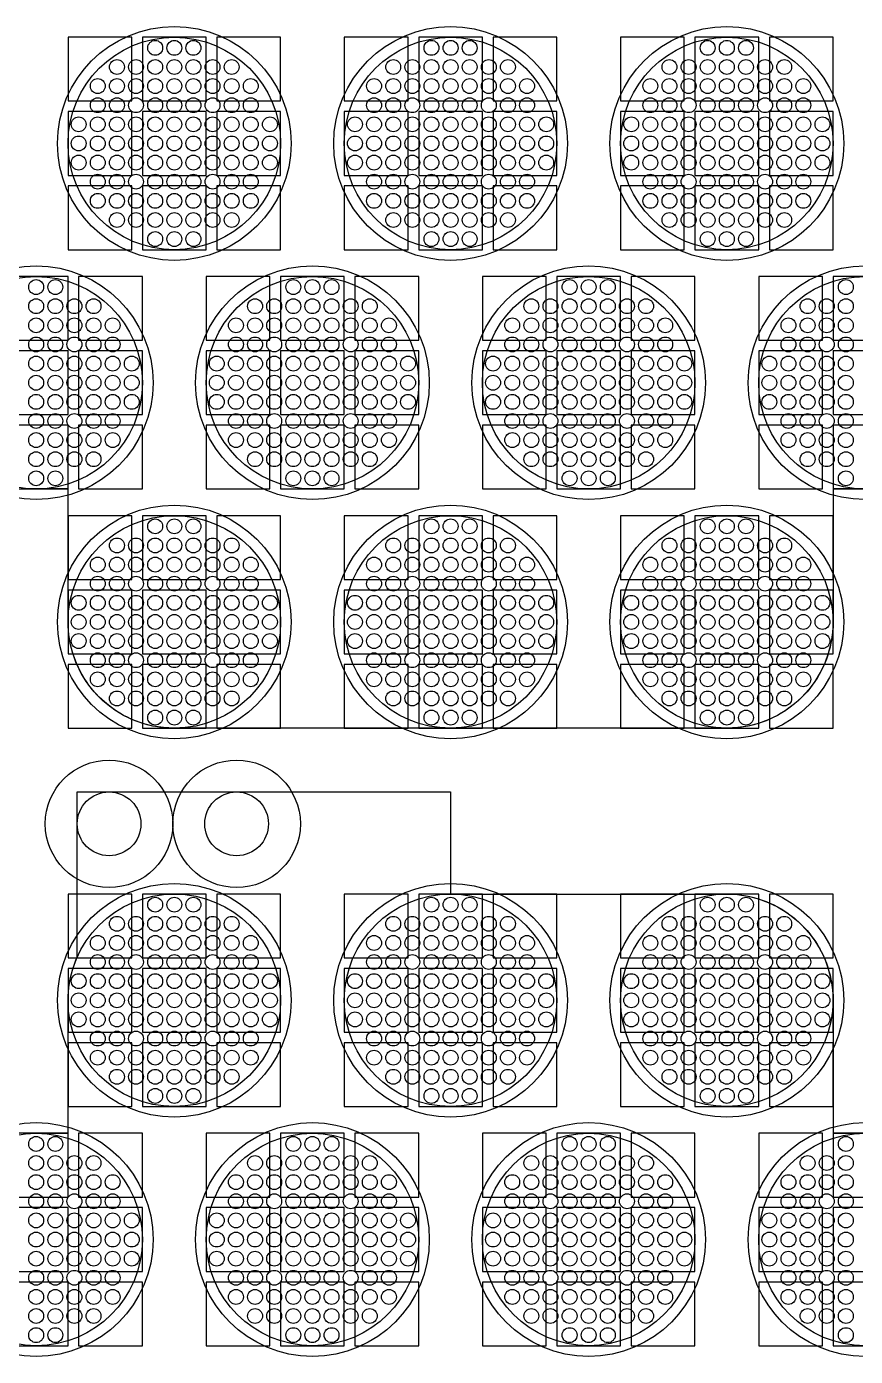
# Model space of a CAD drawing. Extents: x -49 to 54, y -38 to 38.
# Drawn here: x 6.17 to 10.07, y 24.14 to 30.4 of the extents above; entities that cross this region are included whole.
import ezdxf

# ---------------------------------------------------------------- set-up
doc = ezdxf.new("R2010")
doc.units = 0
for name, color, linetype in [('ADHESIVE_VIA_OPENINGS', 30, 'CONTINUOUS'), ('BACK_LAYER', 5, 'CONTINUOUS'), ('COND_LAYER_LOWER_ELECTRODE', 6, 'CONTINUOUS'), ('CONDUCTIVE_LAYER_BACK_LAYER', 2, 'CONTINUOUS'), ('EMITTER', 3, 'CONTINUOUS'), ('LOWER_ELECTRODE', 1, 'CONTINUOUS'), ('SUBSTRATE_VIA', 4, 'CONTINUOUS')]:
    doc.layers.add(name, color=color, linetype=linetype)

msp = doc.modelspace()

# ---------------------------------------------------------------- linework, layer by layer
at = {"layer": 'ADHESIVE_VIA_OPENINGS'}
for centre in [(6.5559, 26.6459), (7.1559, 26.6459)]:
    msp.add_circle(centre, 0.3, dxfattribs=at)
at = {"layer": 'BACK_LAYER'}
for points in [[(6.3628, 30.0477), (6.6628, 30.0477), (6.6628, 30.3477), (6.3628, 30.3477)], [(6.7128, 30.0477), (7.0128, 30.0477), (7.0128, 30.3477), (6.7128, 30.3477)], [(7.0628, 30.0477), (7.3628, 30.0477), (7.3628, 30.3477), (7.0628, 30.3477)], [(7.6628, 30.0477), (7.9628, 30.0477), (7.9628, 30.3477), (7.6628, 30.3477)], [(8.0128, 30.0477), (8.3128, 30.0477), (8.3128, 30.3477), (8.0128, 30.3477)], [(8.3628, 30.0477), (8.6628, 30.0477), (8.6628, 30.3477), (8.3628, 30.3477)], [(8.9628, 30.0477), (9.2628, 30.0477), (9.2628, 30.3477), (8.9628, 30.3477)], [(9.3128, 30.0477), (9.6128, 30.0477), (9.6128, 30.3477), (9.3128, 30.3477)], [(9.6628, 30.0477), (9.9628, 30.0477), (9.9628, 30.3477), (9.6628, 30.3477)], [(6.3628, 29.6977), (6.6628, 29.6977), (6.6628, 29.9977), (6.3628, 29.9977)], [(6.7128, 29.6977), (7.0128, 29.6977), (7.0128, 29.9977), (6.7128, 29.9977)], [(7.0628, 29.6977), (7.3628, 29.6977), (7.3628, 29.9977), (7.0628, 29.9977)], [(7.6628, 29.6977), (7.9628, 29.6977), (7.9628, 29.9977), (7.6628, 29.9977)], [(8.0128, 29.6977), (8.3128, 29.6977), (8.3128, 29.9977), (8.0128, 29.9977)], [(8.3628, 29.6977), (8.6628, 29.6977), (8.6628, 29.9977), (8.3628, 29.9977)], [(8.9628, 29.6977), (9.2628, 29.6977), (9.2628, 29.9977), (8.9628, 29.9977)], [(9.3128, 29.6977), (9.6128, 29.6977), (9.6128, 29.9977), (9.3128, 29.9977)], [(9.6628, 29.6977), (9.9628, 29.6977), (9.9628, 29.9977), (9.6628, 29.9977)], [(6.3628, 29.3477), (6.6628, 29.3477), (6.6628, 29.6477), (6.3628, 29.6477)], [(6.7128, 29.3477), (7.0128, 29.3477), (7.0128, 29.6477), (6.7128, 29.6477)], [(7.0628, 29.3477), (7.3628, 29.3477), (7.3628, 29.6477), (7.0628, 29.6477)], [(7.6628, 29.3477), (7.9628, 29.3477), (7.9628, 29.6477), (7.6628, 29.6477)], [(8.0128, 29.3477), (8.3128, 29.3477), (8.3128, 29.6477), (8.0128, 29.6477)], [(8.3628, 29.3477), (8.6628, 29.3477), (8.6628, 29.6477), (8.3628, 29.6477)], [(8.9628, 29.3477), (9.2628, 29.3477), (9.2628, 29.6477), (8.9628, 29.6477)], [(9.3128, 29.3477), (9.6128, 29.3477), (9.6128, 29.6477), (9.3128, 29.6477)], [(9.6628, 29.3477), (9.9628, 29.3477), (9.9628, 29.6477), (9.6628, 29.6477)], [(6.0628, 28.9218), (6.3628, 28.9218), (6.3628, 29.2218), (6.0628, 29.2218)], [(6.4128, 28.9218), (6.7128, 28.9218), (6.7128, 29.2218), (6.4128, 29.2218)], [(7.0128, 28.9218), (7.3128, 28.9218), (7.3128, 29.2218), (7.0128, 29.2218)], [(7.3628, 28.9218), (7.6628, 28.9218), (7.6628, 29.2218), (7.3628, 29.2218)], [(7.7128, 28.9218), (8.0128, 28.9218), (8.0128, 29.2218), (7.7128, 29.2218)], [(8.3128, 28.9218), (8.6128, 28.9218), (8.6128, 29.2218), (8.3128, 29.2218)], [(8.6628, 28.9218), (8.9628, 28.9218), (8.9628, 29.2218), (8.6628, 29.2218)], [(9.0128, 28.9218), (9.3128, 28.9218), (9.3128, 29.2218), (9.0128, 29.2218)], [(9.6128, 28.9218), (9.9128, 28.9218), (9.9128, 29.2218), (9.6128, 29.2218)], [(9.9628, 28.9218), (10.2628, 28.9218), (10.2628, 29.2218), (9.9628, 29.2218)], [(6.0628, 28.5718), (6.3628, 28.5718), (6.3628, 28.8718), (6.0628, 28.8718)], [(6.4128, 28.5718), (6.7128, 28.5718), (6.7128, 28.8718), (6.4128, 28.8718)], [(7.0128, 28.5718), (7.3128, 28.5718), (7.3128, 28.8718), (7.0128, 28.8718)], [(7.3628, 28.5718), (7.6628, 28.5718), (7.6628, 28.8718), (7.3628, 28.8718)], [(7.7128, 28.5718), (8.0128, 28.5718), (8.0128, 28.8718), (7.7128, 28.8718)], [(8.3128, 28.5718), (8.6128, 28.5718), (8.6128, 28.8718), (8.3128, 28.8718)], [(8.6628, 28.5718), (8.9628, 28.5718), (8.9628, 28.8718), (8.6628, 28.8718)], [(9.0128, 28.5718), (9.3128, 28.5718), (9.3128, 28.8718), (9.0128, 28.8718)], [(9.6128, 28.5718), (9.9128, 28.5718), (9.9128, 28.8718), (9.6128, 28.8718)], [(9.9628, 28.5718), (10.2628, 28.5718), (10.2628, 28.8718), (9.9628, 28.8718)], [(6.0628, 28.2218), (6.3628, 28.2218), (6.3628, 28.5218), (6.0628, 28.5218)], [(6.4128, 28.2218), (6.7128, 28.2218), (6.7128, 28.5218), (6.4128, 28.5218)], [(7.0128, 28.2218), (7.3128, 28.2218), (7.3128, 28.5218), (7.0128, 28.5218)], [(7.3628, 28.2218), (7.6628, 28.2218), (7.6628, 28.5218), (7.3628, 28.5218)], [(7.7128, 28.2218), (8.0128, 28.2218), (8.0128, 28.5218), (7.7128, 28.5218)], [(8.3128, 28.2218), (8.6128, 28.2218), (8.6128, 28.5218), (8.3128, 28.5218)], [(8.6628, 28.2218), (8.9628, 28.2218), (8.9628, 28.5218), (8.6628, 28.5218)], [(9.0128, 28.2218), (9.3128, 28.2218), (9.3128, 28.5218), (9.0128, 28.5218)], [(9.6128, 28.2218), (9.9128, 28.2218), (9.9128, 28.5218), (9.6128, 28.5218)], [(9.9628, 28.2218), (10.2628, 28.2218), (10.2628, 28.5218), (9.9628, 28.5218)], [(6.3628, 27.796), (6.6628, 27.796), (6.6628, 28.096), (6.3628, 28.096)], [(6.7128, 27.796), (7.0128, 27.796), (7.0128, 28.096), (6.7128, 28.096)], [(7.0628, 27.796), (7.3628, 27.796), (7.3628, 28.096), (7.0628, 28.096)], [(7.6628, 27.796), (7.9628, 27.796), (7.9628, 28.096), (7.6628, 28.096)], [(8.0128, 27.796), (8.3128, 27.796), (8.3128, 28.096), (8.0128, 28.096)], [(8.3628, 27.796), (8.6628, 27.796), (8.6628, 28.096), (8.3628, 28.096)], [(8.9628, 27.796), (9.2628, 27.796), (9.2628, 28.096), (8.9628, 28.096)], [(9.3128, 27.796), (9.6128, 27.796), (9.6128, 28.096), (9.3128, 28.096)], [(9.6628, 27.796), (9.9628, 27.796), (9.9628, 28.096), (9.6628, 28.096)], [(6.3628, 27.446), (6.6628, 27.446), (6.6628, 27.746), (6.3628, 27.746)], [(6.7128, 27.446), (7.0128, 27.446), (7.0128, 27.746), (6.7128, 27.746)], [(7.0628, 27.446), (7.3628, 27.446), (7.3628, 27.746), (7.0628, 27.746)], [(7.6628, 27.446), (7.9628, 27.446), (7.9628, 27.746), (7.6628, 27.746)], [(8.0128, 27.446), (8.3128, 27.446), (8.3128, 27.746), (8.0128, 27.746)], [(8.3628, 27.446), (8.6628, 27.446), (8.6628, 27.746), (8.3628, 27.746)], [(8.9628, 27.446), (9.2628, 27.446), (9.2628, 27.746), (8.9628, 27.746)], [(9.3128, 27.446), (9.6128, 27.446), (9.6128, 27.746), (9.3128, 27.746)], [(9.6628, 27.446), (9.9628, 27.446), (9.9628, 27.746), (9.6628, 27.746)], [(6.3628, 27.096), (6.6628, 27.096), (6.6628, 27.396), (6.3628, 27.396)], [(6.7128, 27.096), (7.0128, 27.096), (7.0128, 27.396), (6.7128, 27.396)], [(7.0628, 27.096), (7.3628, 27.096), (7.3628, 27.396), (7.0628, 27.396)], [(7.6628, 27.096), (7.9628, 27.096), (7.9628, 27.396), (7.6628, 27.396)], [(8.0128, 27.096), (8.3128, 27.096), (8.3128, 27.396), (8.0128, 27.396)], [(8.3628, 27.096), (8.6628, 27.096), (8.6628, 27.396), (8.3628, 27.396)], [(8.9628, 27.096), (9.2628, 27.096), (9.2628, 27.396), (8.9628, 27.396)], [(9.3128, 27.096), (9.6128, 27.096), (9.6128, 27.396), (9.3128, 27.396)], [(9.6628, 27.096), (9.9628, 27.096), (9.9628, 27.396), (9.6628, 27.396)], [(6.3628, 26.0156), (6.6628, 26.0156), (6.6628, 26.3156), (6.3628, 26.3156)], [(6.7128, 26.0156), (7.0128, 26.0156), (7.0128, 26.3156), (6.7128, 26.3156)], [(7.0628, 26.0156), (7.3628, 26.0156), (7.3628, 26.3156), (7.0628, 26.3156)], [(7.6628, 26.0156), (7.9628, 26.0156), (7.9628, 26.3156), (7.6628, 26.3156)], [(8.0128, 26.0156), (8.3128, 26.0156), (8.3128, 26.3156), (8.0128, 26.3156)], [(8.3628, 26.0156), (8.6628, 26.0156), (8.6628, 26.3156), (8.3628, 26.3156)], [(8.9628, 26.0156), (9.2628, 26.0156), (9.2628, 26.3156), (8.9628, 26.3156)], [(9.3128, 26.0156), (9.6128, 26.0156), (9.6128, 26.3156), (9.3128, 26.3156)], [(9.6628, 26.0156), (9.9628, 26.0156), (9.9628, 26.3156), (9.6628, 26.3156)], [(6.3628, 25.6656), (6.6628, 25.6656), (6.6628, 25.9656), (6.3628, 25.9656)], [(6.7128, 25.6656), (7.0128, 25.6656), (7.0128, 25.9656), (6.7128, 25.9656)], [(7.0628, 25.6656), (7.3628, 25.6656), (7.3628, 25.9656), (7.0628, 25.9656)], [(7.6628, 25.6656), (7.9628, 25.6656), (7.9628, 25.9656), (7.6628, 25.9656)], [(8.0128, 25.6656), (8.3128, 25.6656), (8.3128, 25.9656), (8.0128, 25.9656)], [(8.3628, 25.6656), (8.6628, 25.6656), (8.6628, 25.9656), (8.3628, 25.9656)], [(8.9628, 25.6656), (9.2628, 25.6656), (9.2628, 25.9656), (8.9628, 25.9656)], [(9.3128, 25.6656), (9.6128, 25.6656), (9.6128, 25.9656), (9.3128, 25.9656)], [(9.6628, 25.6656), (9.9628, 25.6656), (9.9628, 25.9656), (9.6628, 25.9656)], [(6.3628, 25.3156), (6.6628, 25.3156), (6.6628, 25.6156), (6.3628, 25.6156)], [(6.7128, 25.3156), (7.0128, 25.3156), (7.0128, 25.6156), (6.7128, 25.6156)], [(7.0628, 25.3156), (7.3628, 25.3156), (7.3628, 25.6156), (7.0628, 25.6156)], [(7.6628, 25.3156), (7.9628, 25.3156), (7.9628, 25.6156), (7.6628, 25.6156)], [(8.0128, 25.3156), (8.3128, 25.3156), (8.3128, 25.6156), (8.0128, 25.6156)], [(8.3628, 25.3156), (8.6628, 25.3156), (8.6628, 25.6156), (8.3628, 25.6156)], [(8.9628, 25.3156), (9.2628, 25.3156), (9.2628, 25.6156), (8.9628, 25.6156)], [(9.3128, 25.3156), (9.6128, 25.3156), (9.6128, 25.6156), (9.3128, 25.6156)], [(9.6628, 25.3156), (9.9628, 25.3156), (9.9628, 25.6156), (9.6628, 25.6156)], [(6.0628, 24.8898), (6.3628, 24.8898), (6.3628, 25.1898), (6.0628, 25.1898)], [(6.4128, 24.8898), (6.7128, 24.8898), (6.7128, 25.1898), (6.4128, 25.1898)], [(7.0128, 24.8898), (7.3128, 24.8898), (7.3128, 25.1898), (7.0128, 25.1898)], [(7.3628, 24.8898), (7.6628, 24.8898), (7.6628, 25.1898), (7.3628, 25.1898)], [(7.7128, 24.8898), (8.0128, 24.8898), (8.0128, 25.1898), (7.7128, 25.1898)], [(8.3128, 24.8898), (8.6128, 24.8898), (8.6128, 25.1898), (8.3128, 25.1898)], [(8.6628, 24.8898), (8.9628, 24.8898), (8.9628, 25.1898), (8.6628, 25.1898)], [(9.0128, 24.8898), (9.3128, 24.8898), (9.3128, 25.1898), (9.0128, 25.1898)], [(9.6128, 24.8898), (9.9128, 24.8898), (9.9128, 25.1898), (9.6128, 25.1898)], [(9.9628, 24.8898), (10.2628, 24.8898), (10.2628, 25.1898), (9.9628, 25.1898)], [(6.0628, 24.5398), (6.3628, 24.5398), (6.3628, 24.8398), (6.0628, 24.8398)], [(6.4128, 24.5398), (6.7128, 24.5398), (6.7128, 24.8398), (6.4128, 24.8398)], [(7.0128, 24.5398), (7.3128, 24.5398), (7.3128, 24.8398), (7.0128, 24.8398)], [(7.3628, 24.5398), (7.6628, 24.5398), (7.6628, 24.8398), (7.3628, 24.8398)], [(7.7128, 24.5398), (8.0128, 24.5398), (8.0128, 24.8398), (7.7128, 24.8398)], [(8.3128, 24.5398), (8.6128, 24.5398), (8.6128, 24.8398), (8.3128, 24.8398)], [(8.6628, 24.5398), (8.9628, 24.5398), (8.9628, 24.8398), (8.6628, 24.8398)], [(9.0128, 24.5398), (9.3128, 24.5398), (9.3128, 24.8398), (9.0128, 24.8398)], [(9.6128, 24.5398), (9.9128, 24.5398), (9.9128, 24.8398), (9.6128, 24.8398)], [(9.9628, 24.5398), (10.2628, 24.5398), (10.2628, 24.8398), (9.9628, 24.8398)], [(6.0628, 24.1898), (6.3628, 24.1898), (6.3628, 24.4898), (6.0628, 24.4898)], [(6.4128, 24.1898), (6.7128, 24.1898), (6.7128, 24.4898), (6.4128, 24.4898)], [(7.0128, 24.1898), (7.3128, 24.1898), (7.3128, 24.4898), (7.0128, 24.4898)], [(7.3628, 24.1898), (7.6628, 24.1898), (7.6628, 24.4898), (7.3628, 24.4898)], [(7.7128, 24.1898), (8.0128, 24.1898), (8.0128, 24.4898), (7.7128, 24.4898)], [(8.3128, 24.1898), (8.6128, 24.1898), (8.6128, 24.4898), (8.3128, 24.4898)], [(8.6628, 24.1898), (8.9628, 24.1898), (8.9628, 24.4898), (8.6628, 24.4898)], [(9.0128, 24.1898), (9.3128, 24.1898), (9.3128, 24.4898), (9.0128, 24.4898)], [(9.6128, 24.1898), (9.9128, 24.1898), (9.9128, 24.4898), (9.6128, 24.4898)], [(9.9628, 24.1898), (10.2628, 24.1898), (10.2628, 24.4898), (9.9628, 24.4898)]]:
    msp.add_lwpolyline(points, close=True, dxfattribs=at)
at = {"layer": 'COND_LAYER_LOWER_ELECTRODE'}
for centre in [(6.8628, 29.8477), (8.1628, 29.8477), (9.4628, 29.8477), (6.2128, 28.7218), (7.5128, 28.7218), (8.8128, 28.7218), (10.1128, 28.7218), (6.8628, 27.596), (8.1628, 27.596), (9.4628, 27.596), (6.8628, 25.8156), (8.1628, 25.8156), (9.4628, 25.8156), (6.2128, 24.6898), (7.5128, 24.6898), (8.8128, 24.6898), (10.1128, 24.6898)]:
    msp.add_circle(centre, 0.55, dxfattribs=at)
at = {"layer": 'CONDUCTIVE_LAYER_BACK_LAYER'}
for points in [[(10.1227, 28.2219), (9.9628, 28.2219), (9.9628, 27.596), (9.9624, 27.5761), (9.9612, 27.5563), (9.9592, 27.5365), (9.9565, 27.5168), (9.9529, 27.4972), (9.9486, 27.4778), (9.9435, 27.4586), (9.9377, 27.4396), (9.9311, 27.4208), (9.9238, 27.4024), (9.9157, 27.3842), (9.9069, 27.3663), (9.8974, 27.3489), (9.8873, 27.3318), (9.8764, 27.3151), (9.8649, 27.2989), (9.8528, 27.2831), (9.8401, 27.2679), (9.8267, 27.2531), (9.8128, 27.2389), (9.7983, 27.2253), (9.7833, 27.2123), (9.7678, 27.1998), (9.7518, 27.188), (9.7354, 27.1768), (9.7185, 27.1663), (9.7012, 27.1565), (9.6836, 27.1474), (9.6656, 27.1389), (9.6472, 27.1312), (9.6286, 27.1243), (9.6097, 27.1181), (9.5906, 27.1126), (9.5713, 27.1079), (9.5518, 27.104), (9.5322, 27.1008), (9.5124, 27.0985), (9.4926, 27.0969), (9.4727, 27.0961), (6.8528, 27.0961), (6.833, 27.0969), (6.8132, 27.0985), (6.7934, 27.1008), (6.7738, 27.104), (6.7543, 27.1079), (6.735, 27.1126), (6.7159, 27.1181), (6.697, 27.1243), (6.6784, 27.1312), (6.66, 27.1389), (6.642, 27.1474), (6.6244, 27.1565), (6.6071, 27.1663), (6.5902, 27.1768), (6.5737, 27.188), (6.5578, 27.1998), (6.5422, 27.2123), (6.5272, 27.2253), (6.5128, 27.2389), (6.4988, 27.2531), (6.4855, 27.2679), (6.4728, 27.2831), (6.4606, 27.2989), (6.4491, 27.3151), (6.4383, 27.3318), (6.4281, 27.3489), (6.4186, 27.3663), (6.4099, 27.3842), (6.4018, 27.4024), (6.3945, 27.4208), (6.3879, 27.4396), (6.382, 27.4586), (6.377, 27.4778), (6.3726, 27.4972), (6.3691, 27.5168), (6.3663, 27.5365), (6.3644, 27.5563), (6.3632, 27.5761), (6.3628, 27.596), (6.3628, 28.2219), (6.2028, 28.2219), (6.183, 28.2227), (6.1632, 28.2243)], [(6.1632, 25.1873), (6.183, 25.1889), (6.2028, 25.1897), (6.3628, 25.1897), (6.3628, 25.8156), (6.3632, 25.8355), (6.3644, 25.8553), (6.3663, 25.8751), (6.3691, 25.8948), (6.3726, 25.9144), (6.377, 25.9338), (6.382, 25.953), (6.3879, 25.972), (6.3945, 25.9908), (6.4018, 26.0092), (6.4059, 26.0184), (6.4059, 26.7959), (8.1628, 26.7959), (8.1628, 26.3155), (9.4727, 26.3155), (9.4926, 26.3147), (9.5124, 26.3131), (9.5322, 26.3108), (9.5518, 26.3076), (9.5713, 26.3037), (9.5906, 26.299), (9.6097, 26.2935), (9.6286, 26.2873), (9.6472, 26.2803), (9.6656, 26.2726), (9.6836, 26.2642), (9.7012, 26.2551), (9.7185, 26.2453), (9.7354, 26.2348), (9.7518, 26.2236), (9.7678, 26.2118), (9.7833, 26.1993), (9.7983, 26.1863), (9.8128, 26.1727), (9.8267, 26.1585), (9.8401, 26.1437), (9.8528, 26.1285), (9.8649, 26.1127), (9.8764, 26.0965), (9.8873, 26.0798), (9.8974, 26.0627), (9.9069, 26.0453), (9.9157, 26.0274), (9.9238, 26.0092), (9.9311, 25.9908), (9.9377, 25.972), (9.9435, 25.953), (9.9486, 25.9338), (9.9529, 25.9144), (9.9565, 25.8948), (9.9592, 25.8751), (9.9612, 25.8553), (9.9624, 25.8355), (9.9628, 25.8156), (9.9628, 25.1897), (10.1227, 25.1897)]]:
    msp.add_lwpolyline(points, dxfattribs=at)
at = {"layer": 'EMITTER'}
for centre in [(6.8628, 29.8477), (8.1628, 29.8477), (9.4628, 29.8477), (6.2128, 28.7218), (7.5128, 28.7218), (8.8128, 28.7218), (10.1128, 28.7218), (6.8628, 27.596), (8.1628, 27.596), (9.4628, 27.596), (6.8628, 25.8156), (8.1628, 25.8156), (9.4628, 25.8156), (6.2128, 24.6898), (7.5128, 24.6898), (8.8128, 24.6898), (10.1128, 24.6898)]:
    msp.add_circle(centre, 0.5, dxfattribs=at)
at = {"layer": 'LOWER_ELECTRODE'}
for centre in [(6.7728, 30.2977), (6.8628, 30.2977), (6.9528, 30.2977), (8.0728, 30.2977), (8.1628, 30.2977), (8.2528, 30.2977), (9.3728, 30.2977), (9.4628, 30.2977), (9.5528, 30.2977), (6.5928, 30.2077), (6.6828, 30.2077), (6.7728, 30.2077), (6.8628, 30.2077), (6.9528, 30.2077), (7.0428, 30.2077), (7.1328, 30.2077), (7.8928, 30.2077), (7.9828, 30.2077), (8.0728, 30.2077), (8.1628, 30.2077), (8.2528, 30.2077), (8.3428, 30.2077), (8.4328, 30.2077), (9.1928, 30.2077), (9.2828, 30.2077), (9.3728, 30.2077), (9.4628, 30.2077), (9.5528, 30.2077), (9.6428, 30.2077), (9.7328, 30.2077), (6.5028, 30.1177), (6.5928, 30.1177), (6.6828, 30.1177), (6.7728, 30.1177), (6.8628, 30.1177), (6.9528, 30.1177), (7.0428, 30.1177), (7.1328, 30.1177), (7.2228, 30.1177), (7.8028, 30.1177), (7.8928, 30.1177), (7.9828, 30.1177), (8.0728, 30.1177), (8.1628, 30.1177), (8.2528, 30.1177), (8.3428, 30.1177), (8.4328, 30.1177), (8.5228, 30.1177), (9.1028, 30.1177), (9.1928, 30.1177), (9.2828, 30.1177), (9.3728, 30.1177), (9.4628, 30.1177), (9.5528, 30.1177), (9.6428, 30.1177), (9.7328, 30.1177), (9.8228, 30.1177), (6.5028, 30.0277), (6.5928, 30.0277), (6.6828, 30.0277), (6.7728, 30.0277), (6.8628, 30.0277), (6.9528, 30.0277), (7.0428, 30.0277), (7.1328, 30.0277), (7.2228, 30.0277), (7.8028, 30.0277), (7.8928, 30.0277), (7.9828, 30.0277), (8.0728, 30.0277), (8.1628, 30.0277), (8.2528, 30.0277), (8.3428, 30.0277), (8.4328, 30.0277), (8.5228, 30.0277), (9.1028, 30.0277), (9.1928, 30.0277), (9.2828, 30.0277), (9.3728, 30.0277), (9.4628, 30.0277), (9.5528, 30.0277), (9.6428, 30.0277), (9.7328, 30.0277), (9.8228, 30.0277), (6.4128, 29.9377), (6.5028, 29.9377), (6.5928, 29.9377), (6.6828, 29.9377), (6.7728, 29.9377), (6.8628, 29.9377), (6.9528, 29.9377), (7.0428, 29.9377), (7.1328, 29.9377), (7.2228, 29.9377), (7.3128, 29.9377), (7.7128, 29.9377), (7.8028, 29.9377), (7.8928, 29.9377), (7.9828, 29.9377), (8.0728, 29.9377), (8.1628, 29.9377), (8.2528, 29.9377), (8.3428, 29.9377), (8.4328, 29.9377), (8.5228, 29.9377), (8.6128, 29.9377), (9.0128, 29.9377), (9.1028, 29.9377), (9.1928, 29.9377), (9.2828, 29.9377), (9.3728, 29.9377), (9.4628, 29.9377), (9.5528, 29.9377), (9.6428, 29.9377), (9.7328, 29.9377), (9.8228, 29.9377), (9.9128, 29.9377), (6.4128, 29.8477), (6.5028, 29.8477), (6.5928, 29.8477), (6.6828, 29.8477), (6.7728, 29.8477), (6.8628, 29.8477), (6.9528, 29.8477), (7.0428, 29.8477), (7.1328, 29.8477), (7.2228, 29.8477), (7.3128, 29.8477), (7.7128, 29.8477), (7.8028, 29.8477), (7.8928, 29.8477), (7.9828, 29.8477), (8.0728, 29.8477), (8.1628, 29.8477), (8.2528, 29.8477), (8.3428, 29.8477), (8.4328, 29.8477), (8.5228, 29.8477), (8.6128, 29.8477), (9.0128, 29.8477), (9.1028, 29.8477), (9.1928, 29.8477), (9.2828, 29.8477), (9.3728, 29.8477), (9.4628, 29.8477), (9.5528, 29.8477), (9.6428, 29.8477), (9.7328, 29.8477), (9.8228, 29.8477), (9.9128, 29.8477), (6.4128, 29.7577), (6.5028, 29.7577), (6.5928, 29.7577), (6.6828, 29.7577), (6.7728, 29.7577), (6.8628, 29.7577), (6.9528, 29.7577), (7.0428, 29.7577), (7.1328, 29.7577), (7.2228, 29.7577), (7.3128, 29.7577), (7.7128, 29.7577), (7.8028, 29.7577), (7.8928, 29.7577), (7.9828, 29.7577), (8.0728, 29.7577), (8.1628, 29.7577), (8.2528, 29.7577), (8.3428, 29.7577), (8.4328, 29.7577), (8.5228, 29.7577), (8.6128, 29.7577), (9.0128, 29.7577), (9.1028, 29.7577), (9.1928, 29.7577), (9.2828, 29.7577), (9.3728, 29.7577), (9.4628, 29.7577), (9.5528, 29.7577), (9.6428, 29.7577), (9.7328, 29.7577), (9.8228, 29.7577), (9.9128, 29.7577), (6.5028, 29.6677), (6.5928, 29.6677), (6.6828, 29.6677), (6.7728, 29.6677), (6.8628, 29.6677), (6.9528, 29.6677), (7.0428, 29.6677), (7.1328, 29.6677), (7.2228, 29.6677), (7.8028, 29.6677), (7.8928, 29.6677), (7.9828, 29.6677), (8.0728, 29.6677), (8.1628, 29.6677), (8.2528, 29.6677), (8.3428, 29.6677), (8.4328, 29.6677), (8.5228, 29.6677), (9.1028, 29.6677), (9.1928, 29.6677), (9.2828, 29.6677), (9.3728, 29.6677), (9.4628, 29.6677), (9.5528, 29.6677), (9.6428, 29.6677), (9.7328, 29.6677), (9.8228, 29.6677), (6.5028, 29.5777), (6.5928, 29.5777), (6.6828, 29.5777), (6.7728, 29.5777), (6.8628, 29.5777), (6.9528, 29.5777), (7.0428, 29.5777), (7.1328, 29.5777), (7.2228, 29.5777), (7.8028, 29.5777), (7.8928, 29.5777), (7.9828, 29.5777), (8.0728, 29.5777), (8.1628, 29.5777), (8.2528, 29.5777), (8.3428, 29.5777), (8.4328, 29.5777), (8.5228, 29.5777), (9.1028, 29.5777), (9.1928, 29.5777), (9.2828, 29.5777), (9.3728, 29.5777), (9.4628, 29.5777), (9.5528, 29.5777), (9.6428, 29.5777), (9.7328, 29.5777), (9.8228, 29.5777), (6.5928, 29.4877), (6.6828, 29.4877), (6.7728, 29.4877), (6.8628, 29.4877), (6.9528, 29.4877), (7.0428, 29.4877), (7.1328, 29.4877), (7.8928, 29.4877), (7.9828, 29.4877), (8.0728, 29.4877), (8.1628, 29.4877), (8.2528, 29.4877), (8.3428, 29.4877), (8.4328, 29.4877), (9.1928, 29.4877), (9.2828, 29.4877), (9.3728, 29.4877), (9.4628, 29.4877), (9.5528, 29.4877), (9.6428, 29.4877), (9.7328, 29.4877), (6.7728, 29.3977), (6.8628, 29.3977), (6.9528, 29.3977), (8.0728, 29.3977), (8.1628, 29.3977), (8.2528, 29.3977), (9.3728, 29.3977), (9.4628, 29.3977), (9.5528, 29.3977), (6.2128, 29.1718), (6.3028, 29.1718), (7.4228, 29.1718), (7.5128, 29.1718), (7.6028, 29.1718), (8.7228, 29.1718), (8.8128, 29.1718), (8.9028, 29.1718), (10.0228, 29.1718), (6.2128, 29.0818), (6.3028, 29.0818), (6.3928, 29.0818), (6.4828, 29.0818), (7.2428, 29.0818), (7.3328, 29.0818), (7.4228, 29.0818), (7.5128, 29.0818), (7.6028, 29.0818), (7.6928, 29.0818), (7.7828, 29.0818), (8.5428, 29.0818), (8.6328, 29.0818), (8.7228, 29.0818), (8.8128, 29.0818), (8.9028, 29.0818), (8.9928, 29.0818), (9.0828, 29.0818), (9.8428, 29.0818), (9.9328, 29.0818), (10.0228, 29.0818), (6.2128, 28.9918), (6.3028, 28.9918), (6.3928, 28.9918), (6.4828, 28.9918), (6.5728, 28.9918), (7.1528, 28.9918), (7.2428, 28.9918), (7.3328, 28.9918), (7.4228, 28.9918), (7.5128, 28.9918), (7.6028, 28.9918), (7.6928, 28.9918), (7.7828, 28.9918), (7.8728, 28.9918), (8.4528, 28.9918), (8.5428, 28.9918), (8.6328, 28.9918), (8.7228, 28.9918), (8.8128, 28.9918), (8.9028, 28.9918), (8.9928, 28.9918), (9.0828, 28.9918), (9.1728, 28.9918), (9.7528, 28.9918), (9.8428, 28.9918), (9.9328, 28.9918), (10.0228, 28.9918), (6.2128, 28.9018), (6.3028, 28.9018), (6.3928, 28.9018), (6.4828, 28.9018), (6.5728, 28.9018), (7.1528, 28.9018), (7.2428, 28.9018), (7.3328, 28.9018), (7.4228, 28.9018), (7.5128, 28.9018), (7.6028, 28.9018), (7.6928, 28.9018), (7.7828, 28.9018), (7.8728, 28.9018), (8.4528, 28.9018), (8.5428, 28.9018), (8.6328, 28.9018), (8.7228, 28.9018), (8.8128, 28.9018), (8.9028, 28.9018), (8.9928, 28.9018), (9.0828, 28.9018), (9.1728, 28.9018), (9.7528, 28.9018), (9.8428, 28.9018), (9.9328, 28.9018), (10.0228, 28.9018), (6.2128, 28.8118), (6.3028, 28.8118), (6.3928, 28.8118), (6.4828, 28.8118), (6.5728, 28.8118), (6.6628, 28.8118), (7.0628, 28.8118), (7.1528, 28.8118), (7.2428, 28.8118), (7.3328, 28.8118), (7.4228, 28.8118), (7.5128, 28.8118), (7.6028, 28.8118), (7.6928, 28.8118), (7.7828, 28.8118), (7.8728, 28.8118), (7.9628, 28.8118), (8.3628, 28.8118), (8.4528, 28.8118), (8.5428, 28.8118), (8.6328, 28.8118), (8.7228, 28.8118), (8.8128, 28.8118), (8.9028, 28.8118), (8.9928, 28.8118), (9.0828, 28.8118), (9.1728, 28.8118), (9.2628, 28.8118), (9.6628, 28.8118), (9.7528, 28.8118), (9.8428, 28.8118), (9.9328, 28.8118), (10.0228, 28.8118), (6.2128, 28.7218), (6.3028, 28.7218), (6.3928, 28.7218), (6.4828, 28.7218), (6.5728, 28.7218), (6.6628, 28.7218), (7.0628, 28.7218), (7.1528, 28.7218), (7.2428, 28.7218), (7.3328, 28.7218), (7.4228, 28.7218), (7.5128, 28.7218), (7.6028, 28.7218), (7.6928, 28.7218), (7.7828, 28.7218), (7.8728, 28.7218), (7.9628, 28.7218), (8.3628, 28.7218), (8.4528, 28.7218), (8.5428, 28.7218), (8.6328, 28.7218), (8.7228, 28.7218), (8.8128, 28.7218), (8.9028, 28.7218), (8.9928, 28.7218), (9.0828, 28.7218), (9.1728, 28.7218), (9.2628, 28.7218), (9.6628, 28.7218), (9.7528, 28.7218), (9.8428, 28.7218), (9.9328, 28.7218), (10.0228, 28.7218), (6.2128, 28.6318), (6.3028, 28.6318), (6.3928, 28.6318), (6.4828, 28.6318), (6.5728, 28.6318), (6.6628, 28.6318), (7.0628, 28.6318), (7.1528, 28.6318), (7.2428, 28.6318), (7.3328, 28.6318), (7.4228, 28.6318), (7.5128, 28.6318), (7.6028, 28.6318), (7.6928, 28.6318), (7.7828, 28.6318), (7.8728, 28.6318), (7.9628, 28.6318), (8.3628, 28.6318), (8.4528, 28.6318), (8.5428, 28.6318), (8.6328, 28.6318), (8.7228, 28.6318), (8.8128, 28.6318), (8.9028, 28.6318), (8.9928, 28.6318), (9.0828, 28.6318), (9.1728, 28.6318), (9.2628, 28.6318), (9.6628, 28.6318), (9.7528, 28.6318), (9.8428, 28.6318), (9.9328, 28.6318), (10.0228, 28.6318), (6.2128, 28.5418), (6.3028, 28.5418), (6.3928, 28.5418), (6.4828, 28.5418), (6.5728, 28.5418), (7.1528, 28.5418), (7.2428, 28.5418), (7.3328, 28.5418), (7.4228, 28.5418), (7.5128, 28.5418), (7.6028, 28.5418), (7.6928, 28.5418), (7.7828, 28.5418), (7.8728, 28.5418), (8.4528, 28.5418), (8.5428, 28.5418), (8.6328, 28.5418), (8.7228, 28.5418), (8.8128, 28.5418), (8.9028, 28.5418), (8.9928, 28.5418), (9.0828, 28.5418), (9.1728, 28.5418), (9.7528, 28.5418), (9.8428, 28.5418), (9.9328, 28.5418), (10.0228, 28.5418), (6.2128, 28.4518), (6.3028, 28.4518), (6.3928, 28.4518), (6.4828, 28.4518), (6.5728, 28.4518), (7.1528, 28.4518), (7.2428, 28.4518), (7.3328, 28.4518), (7.4228, 28.4518), (7.5128, 28.4518), (7.6028, 28.4518), (7.6928, 28.4518), (7.7828, 28.4518), (7.8728, 28.4518), (8.4528, 28.4518), (8.5428, 28.4518), (8.6328, 28.4518), (8.7228, 28.4518), (8.8128, 28.4518), (8.9028, 28.4518), (8.9928, 28.4518), (9.0828, 28.4518), (9.1728, 28.4518), (9.7528, 28.4518), (9.8428, 28.4518), (9.9328, 28.4518), (10.0228, 28.4518), (6.2128, 28.3618), (6.3028, 28.3618), (6.3928, 28.3618), (6.4828, 28.3618), (7.2428, 28.3618), (7.3328, 28.3618), (7.4228, 28.3618), (7.5128, 28.3618), (7.6028, 28.3618), (7.6928, 28.3618), (7.7828, 28.3618), (8.5428, 28.3618), (8.6328, 28.3618), (8.7228, 28.3618), (8.8128, 28.3618), (8.9028, 28.3618), (8.9928, 28.3618), (9.0828, 28.3618), (9.8428, 28.3618), (9.9328, 28.3618), (10.0228, 28.3618), (6.2128, 28.2718), (6.3028, 28.2718), (7.4228, 28.2718), (7.5128, 28.2718), (7.6028, 28.2718), (8.7228, 28.2718), (8.8128, 28.2718), (8.9028, 28.2718), (10.0228, 28.2718), (6.7728, 28.046), (6.8628, 28.046), (6.9528, 28.046), (8.0728, 28.046), (8.1628, 28.046), (8.2528, 28.046), (9.3728, 28.046), (9.4628, 28.046), (9.5528, 28.046), (6.5928, 27.956), (6.6828, 27.956), (6.7728, 27.956), (6.8628, 27.956), (6.9528, 27.956), (7.0428, 27.956), (7.1328, 27.956), (7.8928, 27.956), (7.9828, 27.956), (8.0728, 27.956), (8.1628, 27.956), (8.2528, 27.956), (8.3428, 27.956), (8.4328, 27.956), (9.1928, 27.956), (9.2828, 27.956), (9.3728, 27.956), (9.4628, 27.956), (9.5528, 27.956), (9.6428, 27.956), (9.7328, 27.956), (6.5028, 27.866), (6.5928, 27.866), (6.6828, 27.866), (6.7728, 27.866), (6.8628, 27.866), (6.9528, 27.866), (7.0428, 27.866), (7.1328, 27.866), (7.2228, 27.866), (7.8028, 27.866), (7.8928, 27.866), (7.9828, 27.866), (8.0728, 27.866), (8.1628, 27.866), (8.2528, 27.866), (8.3428, 27.866), (8.4328, 27.866), (8.5228, 27.866), (9.1028, 27.866), (9.1928, 27.866), (9.2828, 27.866), (9.3728, 27.866), (9.4628, 27.866), (9.5528, 27.866), (9.6428, 27.866), (9.7328, 27.866), (9.8228, 27.866), (6.5028, 27.776), (6.5928, 27.776), (6.6828, 27.776), (6.7728, 27.776), (6.8628, 27.776), (6.9528, 27.776), (7.0428, 27.776), (7.1328, 27.776), (7.2228, 27.776), (7.8028, 27.776), (7.8928, 27.776), (7.9828, 27.776), (8.0728, 27.776), (8.1628, 27.776), (8.2528, 27.776), (8.3428, 27.776), (8.4328, 27.776), (8.5228, 27.776), (9.1028, 27.776), (9.1928, 27.776), (9.2828, 27.776), (9.3728, 27.776), (9.4628, 27.776), (9.5528, 27.776), (9.6428, 27.776), (9.7328, 27.776), (9.8228, 27.776), (6.4128, 27.686), (6.5028, 27.686), (6.5928, 27.686), (6.6828, 27.686), (6.7728, 27.686), (6.8628, 27.686), (6.9528, 27.686), (7.0428, 27.686), (7.1328, 27.686), (7.2228, 27.686), (7.3128, 27.686), (7.7128, 27.686), (7.8028, 27.686), (7.8928, 27.686), (7.9828, 27.686), (8.0728, 27.686), (8.1628, 27.686), (8.2528, 27.686), (8.3428, 27.686), (8.4328, 27.686), (8.5228, 27.686), (8.6128, 27.686), (9.0128, 27.686), (9.1028, 27.686), (9.1928, 27.686), (9.2828, 27.686), (9.3728, 27.686), (9.4628, 27.686), (9.5528, 27.686), (9.6428, 27.686), (9.7328, 27.686), (9.8228, 27.686), (9.9128, 27.686), (6.4128, 27.596), (6.5028, 27.596), (6.5928, 27.596), (6.6828, 27.596), (6.7728, 27.596), (6.8628, 27.596), (6.9528, 27.596), (7.0428, 27.596), (7.1328, 27.596), (7.2228, 27.596), (7.3128, 27.596), (7.7128, 27.596), (7.8028, 27.596), (7.8928, 27.596), (7.9828, 27.596), (8.0728, 27.596), (8.1628, 27.596), (8.2528, 27.596), (8.3428, 27.596), (8.4328, 27.596), (8.5228, 27.596), (8.6128, 27.596), (9.0128, 27.596), (9.1028, 27.596), (9.1928, 27.596), (9.2828, 27.596), (9.3728, 27.596), (9.4628, 27.596), (9.5528, 27.596), (9.6428, 27.596), (9.7328, 27.596), (9.8228, 27.596), (9.9128, 27.596), (6.4128, 27.506), (6.5028, 27.506), (6.5928, 27.506), (6.6828, 27.506), (6.7728, 27.506), (6.8628, 27.506), (6.9528, 27.506), (7.0428, 27.506), (7.1328, 27.506), (7.2228, 27.506), (7.3128, 27.506), (7.7128, 27.506), (7.8028, 27.506), (7.8928, 27.506), (7.9828, 27.506), (8.0728, 27.506), (8.1628, 27.506), (8.2528, 27.506), (8.3428, 27.506), (8.4328, 27.506), (8.5228, 27.506), (8.6128, 27.506), (9.0128, 27.506), (9.1028, 27.506), (9.1928, 27.506), (9.2828, 27.506), (9.3728, 27.506), (9.4628, 27.506), (9.5528, 27.506), (9.6428, 27.506), (9.7328, 27.506), (9.8228, 27.506), (9.9128, 27.506), (6.5028, 27.416), (6.5928, 27.416), (6.6828, 27.416), (6.7728, 27.416), (6.8628, 27.416), (6.9528, 27.416), (7.0428, 27.416), (7.1328, 27.416), (7.2228, 27.416), (7.8028, 27.416), (7.8928, 27.416), (7.9828, 27.416), (8.0728, 27.416), (8.1628, 27.416), (8.2528, 27.416), (8.3428, 27.416), (8.4328, 27.416), (8.5228, 27.416), (9.1028, 27.416), (9.1928, 27.416), (9.2828, 27.416), (9.3728, 27.416), (9.4628, 27.416), (9.5528, 27.416), (9.6428, 27.416), (9.7328, 27.416), (9.8228, 27.416), (6.5028, 27.326), (6.5928, 27.326), (6.6828, 27.326), (6.7728, 27.326), (6.8628, 27.326), (6.9528, 27.326), (7.0428, 27.326), (7.1328, 27.326), (7.2228, 27.326), (7.8028, 27.326), (7.8928, 27.326), (7.9828, 27.326), (8.0728, 27.326), (8.1628, 27.326), (8.2528, 27.326), (8.3428, 27.326), (8.4328, 27.326), (8.5228, 27.326), (9.1028, 27.326), (9.1928, 27.326), (9.2828, 27.326), (9.3728, 27.326), (9.4628, 27.326), (9.5528, 27.326), (9.6428, 27.326), (9.7328, 27.326), (9.8228, 27.326), (6.5928, 27.236), (6.6828, 27.236), (6.7728, 27.236), (6.8628, 27.236), (6.9528, 27.236), (7.0428, 27.236), (7.1328, 27.236), (7.8928, 27.236), (7.9828, 27.236), (8.0728, 27.236), (8.1628, 27.236), (8.2528, 27.236), (8.3428, 27.236), (8.4328, 27.236), (9.1928, 27.236), (9.2828, 27.236), (9.3728, 27.236), (9.4628, 27.236), (9.5528, 27.236), (9.6428, 27.236), (9.7328, 27.236), (6.7728, 27.146), (6.8628, 27.146), (6.9528, 27.146), (8.0728, 27.146), (8.1628, 27.146), (8.2528, 27.146), (9.3728, 27.146), (9.4628, 27.146), (9.5528, 27.146), (6.7728, 26.2656), (6.8628, 26.2656), (6.9528, 26.2656), (8.0728, 26.2656), (8.1628, 26.2656), (8.2528, 26.2656), (9.3728, 26.2656), (9.4628, 26.2656), (9.5528, 26.2656), (6.5928, 26.1756), (6.6828, 26.1756), (6.7728, 26.1756), (6.8628, 26.1756), (6.9528, 26.1756), (7.0428, 26.1756), (7.1328, 26.1756), (7.8928, 26.1756), (7.9828, 26.1756), (8.0728, 26.1756), (8.1628, 26.1756), (8.2528, 26.1756), (8.3428, 26.1756), (8.4328, 26.1756), (9.1928, 26.1756), (9.2828, 26.1756), (9.3728, 26.1756), (9.4628, 26.1756), (9.5528, 26.1756), (9.6428, 26.1756), (9.7328, 26.1756), (6.5028, 26.0856), (6.5928, 26.0856), (6.6828, 26.0856), (6.7728, 26.0856), (6.8628, 26.0856), (6.9528, 26.0856), (7.0428, 26.0856), (7.1328, 26.0856), (7.2228, 26.0856), (7.8028, 26.0856), (7.8928, 26.0856), (7.9828, 26.0856), (8.0728, 26.0856), (8.1628, 26.0856), (8.2528, 26.0856), (8.3428, 26.0856), (8.4328, 26.0856), (8.5228, 26.0856), (9.1028, 26.0856), (9.1928, 26.0856), (9.2828, 26.0856), (9.3728, 26.0856), (9.4628, 26.0856), (9.5528, 26.0856), (9.6428, 26.0856), (9.7328, 26.0856), (9.8228, 26.0856), (6.5028, 25.9956), (6.5928, 25.9956), (6.6828, 25.9956), (6.7728, 25.9956), (6.8628, 25.9956), (6.9528, 25.9956), (7.0428, 25.9956), (7.1328, 25.9956), (7.2228, 25.9956), (7.8028, 25.9956), (7.8928, 25.9956), (7.9828, 25.9956), (8.0728, 25.9956), (8.1628, 25.9956), (8.2528, 25.9956), (8.3428, 25.9956), (8.4328, 25.9956), (8.5228, 25.9956), (9.1028, 25.9956), (9.1928, 25.9956), (9.2828, 25.9956), (9.3728, 25.9956), (9.4628, 25.9956), (9.5528, 25.9956), (9.6428, 25.9956), (9.7328, 25.9956), (9.8228, 25.9956), (6.4128, 25.9056), (6.5028, 25.9056), (6.5928, 25.9056), (6.6828, 25.9056), (6.7728, 25.9056), (6.8628, 25.9056), (6.9528, 25.9056), (7.0428, 25.9056), (7.1328, 25.9056), (7.2228, 25.9056), (7.3128, 25.9056), (7.7128, 25.9056), (7.8028, 25.9056), (7.8928, 25.9056), (7.9828, 25.9056), (8.0728, 25.9056), (8.1628, 25.9056), (8.2528, 25.9056), (8.3428, 25.9056), (8.4328, 25.9056), (8.5228, 25.9056), (8.6128, 25.9056), (9.0128, 25.9056), (9.1028, 25.9056), (9.1928, 25.9056), (9.2828, 25.9056), (9.3728, 25.9056), (9.4628, 25.9056), (9.5528, 25.9056), (9.6428, 25.9056), (9.7328, 25.9056), (9.8228, 25.9056), (9.9128, 25.9056), (6.4128, 25.8156), (6.5028, 25.8156), (6.5928, 25.8156), (6.6828, 25.8156), (6.7728, 25.8156), (6.8628, 25.8156), (6.9528, 25.8156), (7.0428, 25.8156), (7.1328, 25.8156), (7.2228, 25.8156), (7.3128, 25.8156), (7.7128, 25.8156), (7.8028, 25.8156), (7.8928, 25.8156), (7.9828, 25.8156), (8.0728, 25.8156), (8.1628, 25.8156), (8.2528, 25.8156), (8.3428, 25.8156), (8.4328, 25.8156), (8.5228, 25.8156), (8.6128, 25.8156), (9.0128, 25.8156), (9.1028, 25.8156), (9.1928, 25.8156), (9.2828, 25.8156), (9.3728, 25.8156), (9.4628, 25.8156), (9.5528, 25.8156), (9.6428, 25.8156), (9.7328, 25.8156), (9.8228, 25.8156), (9.9128, 25.8156), (6.4128, 25.7256), (6.5028, 25.7256), (6.5928, 25.7256), (6.6828, 25.7256), (6.7728, 25.7256), (6.8628, 25.7256), (6.9528, 25.7256), (7.0428, 25.7256), (7.1328, 25.7256), (7.2228, 25.7256), (7.3128, 25.7256), (7.7128, 25.7256), (7.8028, 25.7256), (7.8928, 25.7256), (7.9828, 25.7256), (8.0728, 25.7256), (8.1628, 25.7256), (8.2528, 25.7256), (8.3428, 25.7256), (8.4328, 25.7256), (8.5228, 25.7256), (8.6128, 25.7256), (9.0128, 25.7256), (9.1028, 25.7256), (9.1928, 25.7256), (9.2828, 25.7256), (9.3728, 25.7256), (9.4628, 25.7256), (9.5528, 25.7256), (9.6428, 25.7256), (9.7328, 25.7256), (9.8228, 25.7256), (9.9128, 25.7256), (6.5028, 25.6356), (6.5928, 25.6356), (6.6828, 25.6356), (6.7728, 25.6356), (6.8628, 25.6356), (6.9528, 25.6356), (7.0428, 25.6356), (7.1328, 25.6356), (7.2228, 25.6356), (7.8028, 25.6356), (7.8928, 25.6356), (7.9828, 25.6356), (8.0728, 25.6356), (8.1628, 25.6356), (8.2528, 25.6356), (8.3428, 25.6356), (8.4328, 25.6356), (8.5228, 25.6356), (9.1028, 25.6356), (9.1928, 25.6356), (9.2828, 25.6356), (9.3728, 25.6356), (9.4628, 25.6356), (9.5528, 25.6356), (9.6428, 25.6356), (9.7328, 25.6356), (9.8228, 25.6356), (6.5028, 25.5456), (6.5928, 25.5456), (6.6828, 25.5456), (6.7728, 25.5456), (6.8628, 25.5456), (6.9528, 25.5456), (7.0428, 25.5456), (7.1328, 25.5456), (7.2228, 25.5456), (7.8028, 25.5456), (7.8928, 25.5456), (7.9828, 25.5456), (8.0728, 25.5456), (8.1628, 25.5456), (8.2528, 25.5456), (8.3428, 25.5456), (8.4328, 25.5456), (8.5228, 25.5456), (9.1028, 25.5456), (9.1928, 25.5456), (9.2828, 25.5456), (9.3728, 25.5456), (9.4628, 25.5456), (9.5528, 25.5456), (9.6428, 25.5456), (9.7328, 25.5456), (9.8228, 25.5456), (6.5928, 25.4556), (6.6828, 25.4556), (6.7728, 25.4556), (6.8628, 25.4556), (6.9528, 25.4556), (7.0428, 25.4556), (7.1328, 25.4556), (7.8928, 25.4556), (7.9828, 25.4556), (8.0728, 25.4556), (8.1628, 25.4556), (8.2528, 25.4556), (8.3428, 25.4556), (8.4328, 25.4556), (9.1928, 25.4556), (9.2828, 25.4556), (9.3728, 25.4556), (9.4628, 25.4556), (9.5528, 25.4556), (9.6428, 25.4556), (9.7328, 25.4556), (6.7728, 25.3656), (6.8628, 25.3656), (6.9528, 25.3656), (8.0728, 25.3656), (8.1628, 25.3656), (8.2528, 25.3656), (9.3728, 25.3656), (9.4628, 25.3656), (9.5528, 25.3656), (6.2128, 25.1398), (6.3028, 25.1398), (7.4228, 25.1398), (7.5128, 25.1398), (7.6028, 25.1398), (8.7228, 25.1398), (8.8128, 25.1398), (8.9028, 25.1398), (10.0228, 25.1398), (6.2128, 25.0498), (6.3028, 25.0498), (6.3928, 25.0498), (6.4828, 25.0498), (7.2428, 25.0498), (7.3328, 25.0498), (7.4228, 25.0498), (7.5128, 25.0498), (7.6028, 25.0498), (7.6928, 25.0498), (7.7828, 25.0498), (8.5428, 25.0498), (8.6328, 25.0498), (8.7228, 25.0498), (8.8128, 25.0498), (8.9028, 25.0498), (8.9928, 25.0498), (9.0828, 25.0498), (9.8428, 25.0498), (9.9328, 25.0498), (10.0228, 25.0498), (6.2128, 24.9598), (6.3028, 24.9598), (6.3928, 24.9598), (6.4828, 24.9598), (6.5728, 24.9598), (7.1528, 24.9598), (7.2428, 24.9598), (7.3328, 24.9598), (7.4228, 24.9598), (7.5128, 24.9598), (7.6028, 24.9598), (7.6928, 24.9598), (7.7828, 24.9598), (7.8728, 24.9598), (8.4528, 24.9598), (8.5428, 24.9598), (8.6328, 24.9598), (8.7228, 24.9598), (8.8128, 24.9598), (8.9028, 24.9598), (8.9928, 24.9598), (9.0828, 24.9598), (9.1728, 24.9598), (9.7528, 24.9598), (9.8428, 24.9598), (9.9328, 24.9598), (10.0228, 24.9598), (6.2128, 24.8698), (6.3028, 24.8698), (6.3928, 24.8698), (6.4828, 24.8698), (6.5728, 24.8698), (7.1528, 24.8698), (7.2428, 24.8698), (7.3328, 24.8698), (7.4228, 24.8698), (7.5128, 24.8698), (7.6028, 24.8698), (7.6928, 24.8698), (7.7828, 24.8698), (7.8728, 24.8698), (8.4528, 24.8698), (8.5428, 24.8698), (8.6328, 24.8698), (8.7228, 24.8698), (8.8128, 24.8698), (8.9028, 24.8698), (8.9928, 24.8698), (9.0828, 24.8698), (9.1728, 24.8698), (9.7528, 24.8698), (9.8428, 24.8698), (9.9328, 24.8698), (10.0228, 24.8698), (6.2128, 24.7798), (6.3028, 24.7798), (6.3928, 24.7798), (6.4828, 24.7798), (6.5728, 24.7798), (6.6628, 24.7798), (7.0628, 24.7798), (7.1528, 24.7798), (7.2428, 24.7798), (7.3328, 24.7798), (7.4228, 24.7798), (7.5128, 24.7798), (7.6028, 24.7798), (7.6928, 24.7798), (7.7828, 24.7798), (7.8728, 24.7798), (7.9628, 24.7798), (8.3628, 24.7798), (8.4528, 24.7798), (8.5428, 24.7798), (8.6328, 24.7798), (8.7228, 24.7798), (8.8128, 24.7798), (8.9028, 24.7798), (8.9928, 24.7798), (9.0828, 24.7798), (9.1728, 24.7798), (9.2628, 24.7798), (9.6628, 24.7798), (9.7528, 24.7798), (9.8428, 24.7798), (9.9328, 24.7798), (10.0228, 24.7798), (6.2128, 24.6898), (6.3028, 24.6898), (6.3928, 24.6898), (6.4828, 24.6898), (6.5728, 24.6898), (6.6628, 24.6898), (7.0628, 24.6898), (7.1528, 24.6898), (7.2428, 24.6898), (7.3328, 24.6898), (7.4228, 24.6898), (7.5128, 24.6898), (7.6028, 24.6898), (7.6928, 24.6898), (7.7828, 24.6898), (7.8728, 24.6898), (7.9628, 24.6898), (8.3628, 24.6898), (8.4528, 24.6898), (8.5428, 24.6898), (8.6328, 24.6898), (8.7228, 24.6898), (8.8128, 24.6898), (8.9028, 24.6898), (8.9928, 24.6898), (9.0828, 24.6898), (9.1728, 24.6898), (9.2628, 24.6898), (9.6628, 24.6898), (9.7528, 24.6898), (9.8428, 24.6898), (9.9328, 24.6898), (10.0228, 24.6898), (6.2128, 24.5998), (6.3028, 24.5998), (6.3928, 24.5998), (6.4828, 24.5998), (6.5728, 24.5998), (6.6628, 24.5998), (7.0628, 24.5998), (7.1528, 24.5998), (7.2428, 24.5998), (7.3328, 24.5998), (7.4228, 24.5998), (7.5128, 24.5998), (7.6028, 24.5998), (7.6928, 24.5998), (7.7828, 24.5998), (7.8728, 24.5998), (7.9628, 24.5998), (8.3628, 24.5998), (8.4528, 24.5998), (8.5428, 24.5998), (8.6328, 24.5998), (8.7228, 24.5998), (8.8128, 24.5998), (8.9028, 24.5998), (8.9928, 24.5998), (9.0828, 24.5998), (9.1728, 24.5998), (9.2628, 24.5998), (9.6628, 24.5998), (9.7528, 24.5998), (9.8428, 24.5998), (9.9328, 24.5998), (10.0228, 24.5998), (6.2128, 24.5098), (6.3028, 24.5098), (6.3928, 24.5098), (6.4828, 24.5098), (6.5728, 24.5098), (7.1528, 24.5098), (7.2428, 24.5098), (7.3328, 24.5098), (7.4228, 24.5098), (7.5128, 24.5098), (7.6028, 24.5098), (7.6928, 24.5098), (7.7828, 24.5098), (7.8728, 24.5098), (8.4528, 24.5098), (8.5428, 24.5098), (8.6328, 24.5098), (8.7228, 24.5098), (8.8128, 24.5098), (8.9028, 24.5098), (8.9928, 24.5098), (9.0828, 24.5098), (9.1728, 24.5098), (9.7528, 24.5098), (9.8428, 24.5098), (9.9328, 24.5098), (10.0228, 24.5098), (6.2128, 24.4198), (6.3028, 24.4198), (6.3928, 24.4198), (6.4828, 24.4198), (6.5728, 24.4198), (7.1528, 24.4198), (7.2428, 24.4198), (7.3328, 24.4198), (7.4228, 24.4198), (7.5128, 24.4198), (7.6028, 24.4198), (7.6928, 24.4198), (7.7828, 24.4198), (7.8728, 24.4198), (8.4528, 24.4198), (8.5428, 24.4198), (8.6328, 24.4198), (8.7228, 24.4198), (8.8128, 24.4198), (8.9028, 24.4198), (8.9928, 24.4198), (9.0828, 24.4198), (9.1728, 24.4198), (9.7528, 24.4198), (9.8428, 24.4198), (9.9328, 24.4198), (10.0228, 24.4198), (6.2128, 24.3298), (6.3028, 24.3298), (6.3928, 24.3298), (6.4828, 24.3298), (7.2428, 24.3298), (7.3328, 24.3298), (7.4228, 24.3298), (7.5128, 24.3298), (7.6028, 24.3298), (7.6928, 24.3298), (7.7828, 24.3298), (8.5428, 24.3298), (8.6328, 24.3298), (8.7228, 24.3298), (8.8128, 24.3298), (8.9028, 24.3298), (8.9928, 24.3298), (9.0828, 24.3298), (9.8428, 24.3298), (9.9328, 24.3298), (10.0228, 24.3298), (6.2128, 24.2398), (6.3028, 24.2398), (7.4228, 24.2398), (7.5128, 24.2398), (7.6028, 24.2398), (8.7228, 24.2398), (8.8128, 24.2398), (8.9028, 24.2398), (10.0228, 24.2398)]:
    msp.add_circle(centre, 0.035, dxfattribs=at)
at = {"layer": 'SUBSTRATE_VIA'}
for centre in [(6.5559, 26.6459), (7.1559, 26.6459)]:
    msp.add_circle(centre, 0.15, dxfattribs=at)

doc.saveas('drawing.dxf')
